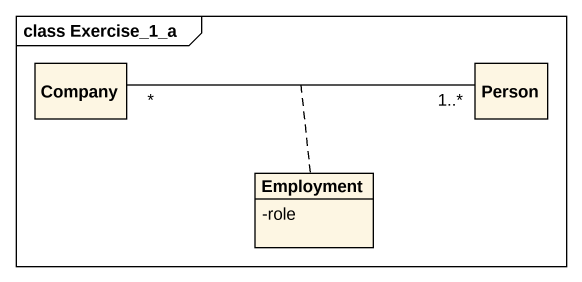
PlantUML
@startuml
mainframe class Exercise_1_a
hide circle
hide empty members
skinparam classAttributeIconSize 0
class Company
class "Person" as Person_
class Employment {
  -role
}
Company "*" -right- "1..*" Person_
(Company, Person_) .. Employment
@enduml
